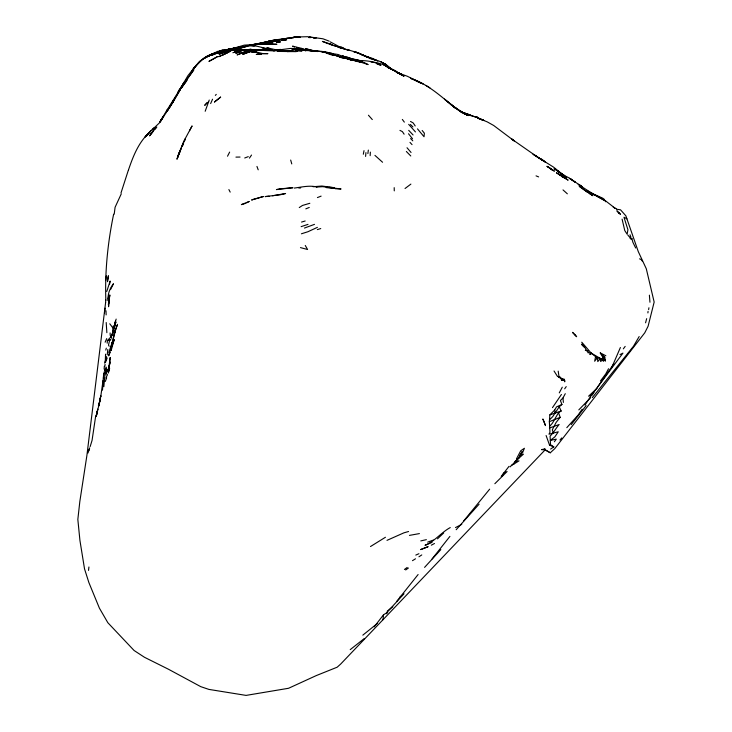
<?xml version="1.0" encoding="UTF-8"?>
<svg xmlns="http://www.w3.org/2000/svg" width="732" height="732" viewBox="0 0 732 732"><rect width="100%" height="100%" fill="white"/><g stroke="black" fill="none" stroke-linecap="round" stroke-linejoin="round"><path stroke-width="1.1" d="M113.634 214.211C107.796 242.365 104.804 271.462 105.847 300.303M106.131 314.906L106.003 310.771M649.961 302.243L649.385 295.161M108.711 294.877L108.18 300.834C107.448 294.52 109.59 288.673 113.478 283.732L110.523 289.616M102.507 390.119L103.139 380.384M105.545 354.169L105.252 362.313M370.154 155.66L370.365 152.119M105.554 302.966L105.765 299.937M104.127 369.093L104.337 366.22M107.174 343.171L107.375 340.59L111.054 336.72L110.193 335.274L110.111 332.941M103.313 378.224L103.688 373.567L107.586 371.682M108.839 299.974L108.418 304.613L109.855 294.95L108.556 303.222M365.597 156.419L365.936 152.595M104.886 366.284L105.069 364.316M108.757 368.26L110.23 357.436L109.516 362.413M647.893 312.93L648.049 311.393M105.609 302.536L86.898 455.46L79.825 501.539L77.839 519.436L79.925 540.408L84.519 568.856L88.874 582.544L99.415 608.173L107.842 622.712L134.093 650.501L144.488 657.29L168.452 669.24L200.76 686.653L208.876 689.398L246.08 695.4L288.554 688.281L316.224 675.609L337.168 667.2L340.673 664.061L545.184 449.805L550.281 452.779L554.819 448.579L644.755 332.831L648.095 326.243L654.161 302.069L646.301 268.772L638.258 251.543L625.887 215.839L620.535 209.819L616.445 209.206M382.973 619.739L383.522 614.779L386.386 613.023L404.018 593.753M108.254 298.949L108.62 295.701M100.769 396.36L103.569 376.934M88.526 570.402L88.929 566.989M104.493 312.829L105.069 308.172M103.798 375.214L104.237 371.801M105.747 280.539L106.341 275.863M114.219 214.128L115.089 207.266L121.265 193.87M112.636 331.45L113.378 325.731M367.867 153.592L368.342 150.097M108.848 367.684L109.05 366.275L108.794 368.077M645.569 322.794L646.667 318.649M95.8 415.227L92.067 440.362L90.155 446.593M106.561 356.575L105.957 359.787M611.815 367.409L620.388 347.508M105.271 381.491L106.671 377.822M113.524 332.136L113.817 330.352L113.369 332.246M648.625 309.636L648.927 307.769M109.617 284.098L110.139 281.042L106.753 291.482M97.127 412.272L96.752 414.422L97.74 409.087L96.304 416.554M98.747 406.095L100.613 396.524M97.319 411.228L96.926 413.37L99.936 400.715L98.39 405.903M363.328 154.242L364.014 150.655M114.229 328.265L115.482 321.092L114.613 326.079L115.354 322.574M98.985 404.988L99.653 401.795M113.515 331.761L113.817 330.352M113.24 339.319L115.876 328.76M116.141 319.079L112.152 335.018M113.03 340.261L111.356 347.261M105.509 362.34L107.201 357.939M108.803 367.903L110.212 361.965L107.906 370.996M111.145 350.472L111.575 348.688L111.044 350.527M105.792 350.116L106.286 348.148M550.583 449.064L553.804 446.913L550.491 444.663L550.318 440.399L554.856 436.885L558.278 431.779L548.954 434.213L549.961 432.273L549.348 421.659L549.878 414.861L554.682 410.048L556.54 406.873L561.947 404.457L560.401 400.532L562.981 397.961L565.287 393.679M108.345 373.055L109.608 368.361L108.556 371.636M111.209 336.848L113.734 329.693M114.036 328.613L115.903 321.915L111.639 336.107M128.521 169.806C133.078 156.401 138.485 142.465 149.227 132.638L146.739 135.704M111.484 349.091L114.229 339.547L108.565 355.844L109.983 352.458L108.638 355.249M104.639 363.136L106.268 358.241M205.18 111.273L209.242 100.037M107.201 354.901L107.814 349.484M87.996 452.998L89.679 447.847M583.34 346.373L581.592 344.342L584.273 346.556L583.926 347.05L581.775 342.219L591.163 353.08L590.678 354.553L589.763 352.769L587.888 352.751M88.718 450.83L89.441 448.689M105.134 342.201L106.716 338.596M181.316 148.193L176.934 159.228L183.604 141.651L192.086 125.913L189.542 130.699M178.123 155.953L180.539 149.987M116.187 327.936L117.532 324.331M120.972 193.028L128.329 170.254M178.635 154.553L177.409 157.81L179.212 153.18M212.545 99.213L210.642 103.578M605.245 360.94L604.76 357.179L602.482 356.722L605.245 360.94L604.458 358.506L603.314 361.37L602.482 356.722L600.258 352.925L605.849 355.752M105.975 378.105L107.192 375.095M182.25 146.354L183.238 143.92M108.757 352.577L112.243 342.237L111.255 346.629L114.402 333.243L117.102 325.475M181.051 148.23L178.334 154.699L180.365 150.554M181.399 147.425L185.406 138.769L184.455 140.873M608.521 368.754L605.703 373.997L600.386 381.061M182.332 145.933L183.576 143.298M502.198 476.129L503.653 473.082L507.102 471.545L494.85 483.715M521.065 453.968L522.264 451.452L518.046 458.891L510.076 466.897M631.844 238.44L631.341 239.474L629.758 237.808L631.844 238.44L632.896 242.301L635.687 248.002M554.362 441.762L556.302 439.127L550.318 440.399L550.089 436.126C553.767 432.704 555.835 428.247 559.138 424.514L549.448 428.046M561.426 394.466L552.468 407.66M107.201 374.738L104.594 370.319L106.204 367.125L106.817 369.623L104.786 376.038L103.853 386.688L102.855 384.309M227.524 156.218L229.638 152.091M559.257 392.883L562.286 387.182M511.339 465.433L513.727 464.161L515.273 461.279L517.798 458.68M175.698 97.603L180.136 89.862L171.627 103.679L173.612 100.476M180.228 89.029L179.34 90.393L187.895 75.68L195.041 66.713L193.001 69.302L194.483 67.426M518.915 458.076L520.269 455.643M173.219 101.721L174.582 99.305L167.289 110.806L174.033 100.037L172.651 102.462M561.947 404.457L559.221 406.772L561.169 411L558.516 412.683L552.413 423.16L550.043 425.896M172.715 102.352L170.465 106.149M559.221 406.772L552.752 416.6L549.924 419.445M639.182 336.537L633.491 346.236L592.307 397.632M170.812 104.859L174.106 99.68M180.667 88.352L183.091 84.125L179.852 89.716L193.797 69.805L192.415 71.864M177.748 92.525L179.724 89.231L178.361 91.299M166.384 111.127L184.51 81.938L181.152 87.209M167.408 109.425L160.619 120.707M558.516 412.683L560.163 417.341L556.1 422.446L552.34 429.757L553.273 432.951M516.463 458.873L520.736 450.756L524.396 448.277L522.639 452.568L519.903 455.213L523.426 454.169L518.046 458.891M159.603 122.39L163.108 117.33L159.704 121.787M174.189 100.064L175.232 98.436M383.522 614.779L374.18 626.876M161.818 118.913L160.747 120.551L163.584 116.489M164.151 115.702L165.258 114.036M593.963 392.434L592.27 394.969L588.592 396.186L597.339 387.942M167.939 109.846L165.743 113.131L171.727 104.081M597.33 387.429L613.828 363.813M584.978 405.08L591.246 395.582L622.932 353.126L620.013 354.572M187.09 78.736L185.626 80.877L191.93 72.55M249.42 158.13L251.524 155.056M582.15 409.225L578.042 415.163L566.806 427.662M571.207 424.642L586.131 405.638M182.561 85.132L186.294 79.907M192.36 70.94L193.641 69.137M168.488 109.031L170.007 106.899M564.674 388.82L566.239 386.624M150.829 134.066L153.592 130.735L149.52 135.859L156.273 127.331M501.191 476.395L509.033 466.339M623.335 348.862L625.174 346.401M396.762 601.32L418.109 574.529M449.906 536.4L432.09 558.919M196.24 65.267L191.034 72.66L196.908 64.407M463.658 520.964L489.662 489.168M149.502 132.355L152.659 129.052M153.757 128.237L160.884 121.494M155.157 129.079L156.831 127.029M206.872 102.709L204.685 105.353L208.638 101.766M386.56 613.764L387.704 612.382M559.971 440.024L561.764 437.91M196.039 65.642L197.073 64.453M604.458 358.506L603.214 359.842L602.738 359.302L600.743 361.553L599.682 358.049L591.163 353.08L589.745 354.526M456.173 529.721L479.121 504.138M215.345 95.398L216.26 94.391M424.578 567.382L440.829 549.604M437.48 538.853L443.702 532.96M578.802 409.883L590.55 397.732M450.262 527.562C441.112 532.521 434.561 541.543 425.008 545.322L432.09 542.33M150.682 131.193L147.837 134.038L150.691 130.872M410.89 184.098L405.043 188.508M152.293 129.399L153.857 127.899M197.585 63.849L199.287 62.238M199.873 61.717L202.874 59.246M154.022 129.244L152.951 130.168L154.498 128.859M554.033 370.996L557.455 376.385L560.017 377.154L561.709 379.862L564.637 380.75L564.72 381.82L564.409 379.386L559.147 377.547L558.187 371.124M110.852 339.657L109.526 340.783L108.501 345.12L109.16 346.273M377.319 623.49L362.834 635.147M350.225 649.632L364.289 638.533M387.182 611.229L392.81 606.691M399.855 597.175L402.563 595.079M404.43 569.469L407.184 567.456M405.684 569.963L408.429 568.014M207.595 56.629L217.523 51.396L233.545 48.522M236.701 48.541L253.309 44.597L244.25 45.137L234.798 47.928L235.896 47.589C225.41 51.725 213.314 51.203 204.008 58.212L205.299 57.316L199.488 61.415L193.934 68.14L202.27 59.457L213.68 53.354L207.668 56.483L209.636 55.403M418.933 556.787L421.769 554.929M299.269 207.559L302.49 205.445L309.837 203.286M203.752 58.679L208.199 56.3M370.483 546.539L385.435 537.27M412.491 560.675L415.492 558.8M455.505 527.571L461.782 524.35M513.727 464.161L519.015 460.876L515.273 461.279M431.313 545.194L434.479 543.492M224.093 54.378L227.734 52.42L218.703 56.693L223.361 54.763M246.455 202.901L249.255 201.446L241.368 204.621L245.513 203.386M205.921 56.867L207.989 55.833M546.09 435.503L549.54 445.12L550.491 444.663M386.99 540.353L403.908 532.832L408.566 531.505M317.395 227.359L307.934 231.733L301.419 233.792M209.169 55.87L211.109 54.992M214.174 53.674L216.242 52.75M415.803 555.085L418.924 553.721M561.426 380.064L564.409 379.386L564.637 380.75M304.466 228.055L314.486 224.358M549.348 421.659L560.163 417.341M232.858 50.261L234.332 49.657M246.428 51.588L237.086 54.918L243.216 52.32L249.676 51.048L262.303 49.913L272.45 50.481L263.785 50.517M308.016 224.385L301.136 226.645M305.811 208.867L309.252 207.467M230.635 51.295L222.51 55.001L231.166 50.554L240.618 47.836L235.063 49.355M294.255 188.087C301.575 187.099 309.609 185.15 316.929 186.98M317.432 197.576L321.119 196.121M234.716 49.181L228.549 51.469L235.384 48.669L243.536 46.674L242.658 46.848M213.241 53.802L216.645 52.494M237.818 52.539L235.786 53.317L240.846 51.707L238.824 52.265M244.717 157.993L248.267 156.648M107.375 340.59L110.477 339.465M549.878 414.861L561.169 411M427.698 542.119L433.408 540.07M243.216 52.32L242.191 52.677L252.696 50.993M235.603 51.935L243.619 50.133L234.688 52.237L237.644 51.295M104.594 370.319L106.817 369.623L107.714 370.108M235.75 51.844L242.521 50.105L251.195 49.264L238.595 50.947L232.877 52.731M317.359 229.61L320.753 228.549M249.447 44.972L257.325 43.966L255.962 44.167L275.003 39.894L293.852 37.579L288.783 38.32M281.033 39.235L296.112 36.929L293.505 37.103M301.547 222.071L305.171 221M267.07 44.103L261.58 43.81L252.119 44.743L262.202 42.795M236.811 48.028L238.513 47.726L229.281 50.133L219.106 54.278L227.066 51.222M230.562 49.547L228.421 50.142L231.577 49.273M224.367 50.151L234.002 48.221M241.734 46.811L242.704 46.683L216.709 53.235L230.315 49.877L227.753 50.462L236.921 47.534L246.446 46.162L235.448 47.983M256.374 44.405L253.739 45.1L264.563 43.087L260.867 43.527M249.365 45.823L254.242 46.061M234.734 48.111L225.255 49.977L235.741 47.809M233.041 48.431L224.779 50.188M255.761 44.57L259.302 43.691L254.233 44.917M235.512 47.919L237.086 47.525M247.288 46.336L244.113 47.104L249.868 45.247L257.005 46.226L268.077 48.943L262.239 48.038M237.662 47.882L242.402 46.958L240.535 47.379M261.132 43.051L269.989 41.074L256.941 44.194M237.077 47.653L238.156 47.397M278.407 39.821L280.155 39.427M420.79 540.902L426.372 539.658M258.46 43.737L267.619 42.008L249.191 45.448M256.09 44.405L253.071 44.963M271.243 40.718L275.003 39.894M224.98 50.032L221.723 50.7L223.251 50.444M221.723 50.7L223.891 50.261M257.261 44.176L258.78 43.874M409.444 535.394L419.418 533.591M247.361 45.924L257.115 44.03M254.672 44.506L258.03 43.783M276.952 50.096L280.612 49.447L275.708 49.739L266.823 47.726L269.751 48.559M282.515 39.171L286.203 38.54M233.371 48.568L232.511 48.715L234.743 48.404M285.05 38.686L287.575 38.284M234.762 48.175L230.617 48.806L232.017 48.596M272.496 195.773L285.599 193.504L280.301 194.776L265.112 196.588L269.138 196.24M294.584 37.03L307.769 36.701L322.904 38.778L329.098 41.12M475.562 117.294L477.282 117.093L480.357 119.197L477.996 118.255M284.309 50.856L287.273 50.545L277.419 50.462M221.531 51.533L223.8 51.313M260.317 53.72L267.921 53.646L262.513 53.518L255.093 51.67L251.671 52.201L256.484 52.228L258.387 53.134M296.396 37.305L300.175 37.222L295.023 37.405M296.277 51.643L277.968 51.414L297.631 51.121M316.563 187.063L322.666 186.669L341.075 188.975L335.293 188.737M295.225 51.277L303.872 50.398L322.053 51.377L340.828 56.922L325.786 52.457M587.979 350.82L585.399 350.353L587.979 350.82L588.217 352.467M255.029 49.675L250.765 49.611L260.656 50.16L254.388 49.547L245.824 50.243L259.329 50.06L257.536 49.941M275.873 50.874L278.627 50.728M294.054 48.66L298.757 48.449L311.603 50.819M276.852 50.206L290.311 48.44L295.014 48.513M261.809 44.094L259.997 44.158L276.897 44.277L261.763 43.957L265.304 44.121M235.942 157.115L240.041 157.051M292.846 51.377L287.072 51.533L294.017 51.423M309.252 37.359L311.155 37.359L309.371 37.314M470.511 115.564L474.958 116.836M308.803 37.579L310.688 37.597M265.112 50.481L274.299 50.847M300.349 187.749L298.464 187.703L300.724 187.767M313.058 186.724L321.888 186.029L334.533 187.721L329.144 187.282M347.837 59.365L354.407 60.088L368.141 64.59L364.298 62.641L350.838 59.804L361.855 62.284M313.47 37.945L314.797 38.046M274.207 50.554L254.388 49.547L256.292 49.767M297.704 49.227L299.617 49.392M313.296 37.78L316.242 38.046M371.014 62.01C379.121 62.339 386.706 65.532 393.322 70.089L383.852 64.874L403.753 76.091L396.314 71.763L399.297 73.401M326.207 187.584L333.572 188.426M353.044 60.207L358.241 60.82C341.469 59.237 326.316 50.252 309.371 50.554L317.688 51.524M296.945 48.806L304.549 49.913L302.481 49.63M561.709 379.862L563.796 380.384M357.125 61.488L359.952 61.854M273.127 50.682L274.948 50.929M361.37 61.204L358.314 60.683L360.364 61.095M591.163 353.08L596.662 357.518L602.738 359.302M324.825 52.292L322.144 51.816L338.248 54.543L345.486 57.7L342.75 56.959M558.379 376.824L560.017 377.154L562.084 379.542M347.856 50.014L349.155 50.288L347.041 49.428M296.606 47.424L298.72 47.855M314.266 51.039L316.526 51.505M476.129 116.846L477.282 117.093M342.832 56.099L349.686 58.093L347.206 57.059M376.925 63.922L380.942 65.358C374.327 61.351 366.311 60.454 358.689 60.619L360.72 60.793L357.39 60.353L362.697 61.168L345.028 57.078L348.844 58.276M327.405 53.482L332.959 55.412M361.425 61.031L352.321 59.045M300.898 48.33L303.139 48.815L292.59 46.134L294.548 47.013M344.836 48.77L340.462 47.635L343.061 48.559M334.185 45.777L328.824 43.92M316.828 51.432L305.217 48.587L310.999 50.224M328.201 52.53L330.516 53.088M331.276 53.271L332.813 53.646M342.283 55.998L348.954 58.221M370.575 57.984L367.098 56.812L373.091 58.606L377.831 61.168M317.56 51.487L315.355 50.938L317.734 51.551M467.821 114.878L469.615 115.336M331.44 53.381L333.069 53.802M351.461 58.844L349.85 58.432L351.387 58.917M300.468 247.608L307.596 249.502L305.271 245.495M301.694 51.176L291.345 48.669L296.085 50.005M396.625 72.431L407.157 76.183L423.041 83.906L410.524 78.315M580.284 185.516L579.552 185.105L582.242 186.925L578.198 184.345L593.506 194.282L591.859 193.321L602.683 198.162L604.156 199.241L605.584 201.748M340.115 47.379L344.507 48.733M343.418 48.888L344.882 49.346M359.128 53.473L353.437 51.505L358.168 52.777L366.046 56.492L355.834 52.155L346.712 49.419L348.917 50.115L347.737 49.73M352.348 60.381L345.001 57.865L339.273 57.133L343.271 58.176M358.021 53.033L369.321 57.608L368.178 57.169M338.285 46.894L343.207 48.605M269.083 49.319L267.61 48.806L272.533 49.95M331.413 44.368L322.391 41.404L328.064 43.673M467.812 114.293L470.447 115.226L460.364 111.63M339.584 47.315L341.039 47.827M332.85 45.146L329.363 43.893L331.614 44.707M336.628 46.445L334.451 45.668L335.704 46.125M475.105 116.818L459.559 111.273M410.56 78.342C427.827 83.979 441.286 96.578 455.02 107.906L444.489 99.149L459.01 110.514L457.335 109.407L450.436 104.09L455.807 108.226L456.338 108.574L454.362 107.082L467.226 115.171L461.471 111.822M349.292 57.919L351.708 58.798M459.412 111.182L469.422 114.86M545.184 449.805L541.625 449.649L545.047 448.817L544.288 449.466L550.281 452.779M397.449 72.807L402.289 74.646L397.805 72.807M337.882 46.811L340.426 47.781M337.315 46.775L339.913 47.781M483.696 120.377L477.712 118.008L487.155 121.841L493.643 125.456L514.248 140.937L512.025 139.263L536.657 156.447L535.119 155.358M391.117 69.339C386.414 63.711 379.405 60.628 372.359 59.191L376.202 60.317L361.645 54.644L369.093 58.02M481.29 119.435L480.009 118.913L483.596 120.423L478.81 118.355M536.053 175.863L538.615 176.897M355.834 52.155L356.868 52.576M396.707 72.404L400.505 73.978L396.79 72.111M309.828 49.73L312.93 51.03M549.54 445.12L553.804 446.913M482.425 119.929L483.596 120.423M388.912 67.948L396.378 71.489L393.267 69.805M369.916 58.395L372.451 59.493M613.233 207.193L614.926 208.108L605.657 200.925L589.095 191.784M387.182 67.234L394.85 70.656M639.558 258.844L641.287 259.613L642.55 261.452M399.709 74.005L402.38 75.213M462.148 112.893L468.754 115.583L464.161 113.433M603.955 200.229L592.279 193.632M395.893 71.8L401.346 74.518M364.088 55.623L367.446 57.261M614.358 207.797L616.344 208.776M330.169 41.834L339.044 46.546M399.947 130.388L402.38 131.604L404.11 134.185M603.214 359.842L599.682 358.049L600.03 358.762L597.788 361.608L597.449 357.582L594.668 361.215L595.528 356.823L597.102 358.689L596.662 357.518M590.331 192.626L592.856 193.934M340.59 46.592L347.041 49.996M404.156 76.027L397.97 72.624M598.502 196.78L598.053 196.524L599.773 197.448L597.76 196.359M559.834 174.994L563.439 176.97L559.834 174.994L561.746 176.046M626.931 218.85L623.975 217.239L627.928 229.72L627.123 234.222L624.762 230.543L622.099 219.143M598.053 196.524L600.277 197.768M564.107 175.881L554.115 168.534L564.07 175.442L560.822 173.722L568.453 177.574L575.315 182.241L569.496 178.297L571.683 179.569M560.794 378.481L563.256 379.881M410.506 121.43L413.187 122.958L415.209 125.95M549.055 167.509L547.069 166.356L552.806 170.19L547.069 166.356M579.552 185.105L581.153 186.038L570.612 178.947M342.329 55.614L344.562 56.94M541.653 159.603L539.457 158.222M532.933 154.223L543.272 160.692L541.744 159.256M425.923 85.406L429.913 87.858M534.616 155.275L534.186 155.01L553.676 167.207L566.724 177.812M459.934 110.825L462.011 112.17M385.581 64.553L381.033 61.973L385.892 64.398L389.863 68.067M387.951 67.436L389.497 68.469M535.504 155.632L545.596 162.248L542.787 160.244M587.183 190.64L588.4 191.473M590.019 193.806L588.638 192.845L592.087 195.234M564.427 175.872L557.436 170.675L559.157 171.993M511.512 138.851L512.546 139.602M563.009 189.899L567.346 193.824M562.752 174.948L564.445 176.275L563.732 175.68M558.443 171.444L561.078 173.594M565.36 176.568L562.835 174.454L564.473 175.836M382.562 162.257L374.94 155.376M386.459 65.139L391.163 69.54M390.065 68.396L385.069 64.26L391.391 69.421M372.295 119.572L368.443 115.226M600.258 352.925L604.76 357.179M410.46 124.495L412.912 126.901M408.721 130.36L413.077 134.963M410.78 155.98L406.361 151.497M408.685 124.349L415.447 131.916M407.029 147.745L411.055 152.466M410.606 138.558L412.793 140.837M412.528 138.787L408.511 133.755M409.984 142.383L412.043 144.616M389.717 67.756L391.153 69.375M627.846 235.063L629.291 236.756L630.838 236.958L630.005 234.752M417.487 128.859L424.038 136.765L424.368 133.206L422.181 130.488M112.993 328.092L109.763 323.764M402.325 119.435L404.348 122.125M275.708 49.739L276.046 50.261M584.273 346.556L586.872 350.893M228.887 189.57L230.187 192.104M256.95 166.429L258.204 169.824M290.677 160.043L291.766 163.922M111.054 336.72L111.365 338.303M554.682 410.048L555.195 413.159M562.981 397.961L563.384 402.417M106.863 332.685L106.195 322.519M394.2 187.648L394.274 190.869M108.611 303.359L108.556 306.735L109.48 296.735L108.611 303.359M107.769 278.947L107.476 281.738L108.418 275.754L107.769 278.947M100.138 399.013L99.744 400.962L100.851 395.774L100.138 399.013M115.052 330.91L114.155 334.332L115.372 329.839L115.052 330.91M181.994 87.081L181.069 88.563L186.962 80.3L181.994 87.081M162.925 117.193L161.735 118.977L164.142 115.464L162.925 117.193M146.272 135.786L145.028 137.067L147.718 134.313L146.272 135.786M220.616 97.118L214.513 101.986L220.616 97.118M217.679 56.52L209.096 61.305L217.679 56.52M210.276 54.909L207.476 56.337L212.417 54.113L210.276 54.909M216.086 53.537L211.877 55.156L218.154 52.713L216.086 53.537M252.961 199.452L251.588 200.037L263.456 196.496L252.961 199.452M248.981 51.972L242.74 54.406L250.161 51.624L256.886 50.572L248.981 51.972M427.955 546.74L420.717 549.558L427.955 546.74M218.383 52.045L215.345 52.988L225.063 51.057L217.514 52.347L220.588 51.606L218.383 52.045M239.501 49.41L234.359 50.856L242.063 49.035L239.501 49.41M280.164 188.847L276.422 189.588L292.928 187.703L280.164 188.847M222.043 50.334L219.746 50.782L223.086 50.142L222.043 50.334M271.069 40.827L268.653 41.276L281.088 39.684L271.069 40.827M269.147 41.742L266.878 42.117L279.029 40.525L269.147 41.742M272.807 42.813L269.047 43.279L272.807 42.813M278.636 42.099L276.632 42.364L280.502 41.889L278.636 42.099M246.172 51.075L245.037 51.185L249.356 51.057L246.172 51.075M283.504 39.976L281.271 40.196L285.16 39.995L283.504 39.976M270.813 43.097L267.07 43.38L270.813 43.097M257.38 54.305L256.255 54.406L261.544 54.177L257.38 54.305M324.889 52.082L322.272 52.21L327.533 52.411L324.889 52.082M289.762 50.883L287.777 50.901L293.129 50.993L289.762 50.883M285.864 39.757L284.409 39.693L286.734 39.793L285.864 39.757M282.863 51.386L277.492 51.02L282.863 51.386M303.03 49.959L300.962 49.657L305.894 50.746L303.03 49.959M420.607 82.936L416.16 80.74L420.607 82.936M563.475 177.373L561.837 176.513L565.305 178.352L563.475 177.373M542.275 159.924L541.113 159.274L543.94 161.013L542.275 159.924M554.261 171.041L552.23 169.815L554.261 171.041M566.595 179.148L565.077 178.251L568.142 180.163L566.595 179.148M560.017 175.094L556.485 172.807L560.017 175.094M590.825 194.154L589.717 193.44L592.874 195.709L590.825 194.154M587.933 192.543L579.323 186.349L587.933 192.543M551.306 169.156L549.457 167.912L552.806 170.19L551.306 169.156M620.37 214.147L618.421 212.646L620.37 214.147M619.519 213.552L616.994 210.907L619.519 213.552M575.105 335.009L572.516 332.346L576.66 336.738L575.105 335.009M543.272 419.793L542.851 418.997L545.514 425.621L543.272 419.793"/></g></svg>
